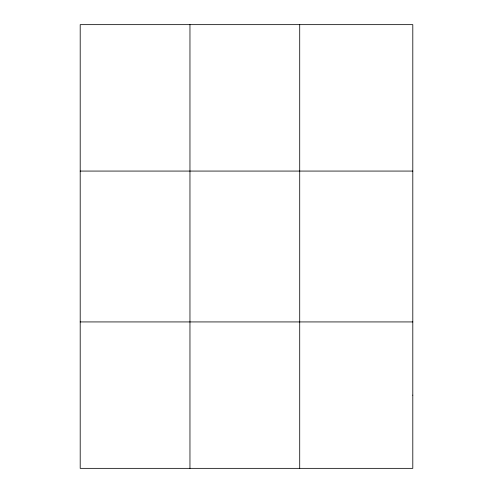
<?xml version="1.0" encoding="UTF-8"?>
<svg xmlns="http://www.w3.org/2000/svg" width="493" height="493" viewBox="0 0 493 493"><rect width="100%" height="100%" fill="white"/><g stroke="black" fill="none" stroke-linecap="round" stroke-linejoin="round"><path stroke-width="0.74" d="M189.959 24.65L189.959 468.35M299.713 24.65L299.713 468.35M80.199 171.071L412.801 171.071M80.199 321.929L412.801 321.929M412.801 395.139L412.801 468.35L80.199 468.35L80.199 24.65L412.801 24.65L412.801 395.139"/></g></svg>
